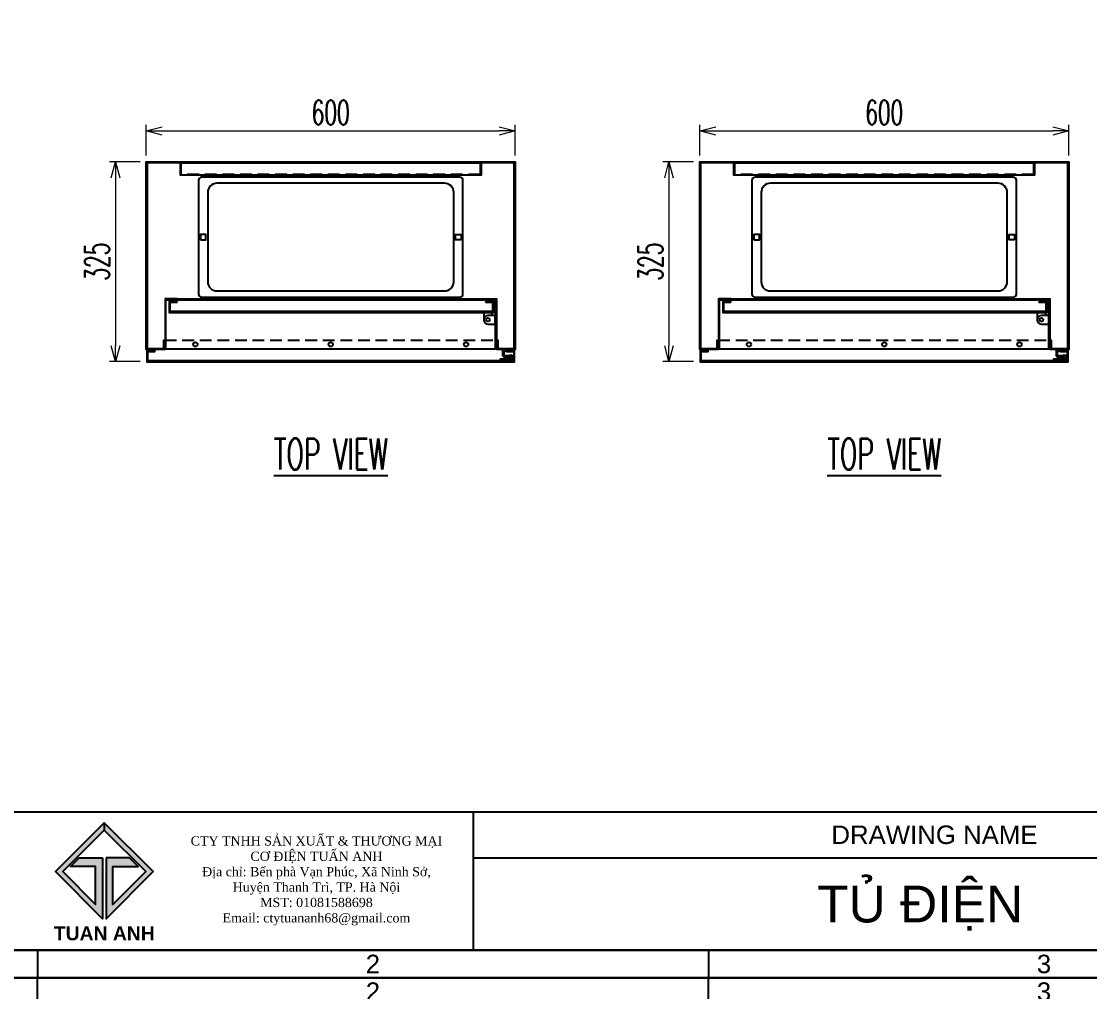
# Model space of a CAD drawing. Header units: millimetres. Extents: x 123558 to 149079, y -1073 to 14418.
# Drawn here: x 130015 to 131752, y 2054 to 3632 of the extents above; entities that cross this region are included whole.
import ezdxf
from ezdxf.enums import TextEntityAlignment as Align

# ---------------------------------------------------------------- set-up
doc = ezdxf.new("R2010")
doc.units = ezdxf.units.MM
doc.header["$LTSCALE"] = 3
doc.linetypes.add('ACAD_ISO04W100', pattern=[30, 24, -3, 0, -3])
doc.linetypes.add('HIDDEN', pattern=[9.525, 6.35, -3.175])
for name, color, linetype in [('@.TEXT', 7, 'Continuous'), ('@.VISIBLE', 7, 'Continuous'), ('centerline', 6, 'ACAD_ISO04W100'), ('dim', 7, 'Continuous'), ('equipments', 2, 'Continuous')]:
    doc.layers.add(name, color=color, linetype=linetype)
doc.styles.add('Ann_w01', font='romans.shx', dxfattribs={"width": 0.6, "bigfont": 'chineset.shx'})
doc.styles.add('Arial', font='arial.ttf')
doc.dimstyles.new('Dim 01_SC20', dxfattribs={"dimscale": 20, "dimtxt": 2, "dimasz": 1.3, "dimexe": 0.5, "dimexo": 0.5, "dimgap": 0.5, "dimtad": 1, "dimdec": 1, "dimzin": 12, "dimdsep": 46, "dimtxsty": 'Ann_w01', "dimblk": 'OPEN30', "dimcen": 1.5, "dimclrd": 6, "dimclre": 6, "dimclrt": 3, "dimadec": 1, "dimazin": 3, "dimtm": 1e-09, "dimtfac": 1, "dimtdec": 1, "dimtix": 1, "dimtmove": 0, "dimatfit": 3, "dimldrblk": 'OPEN30', "dimfxl": 1, "dimtolj": 1, "dimlwd": 20, "dimlwe": 20, "dimarcsym": 0})

# ---------------------------------------------------------------- blocks, each defined once
blk = doc.blocks.new('A$C4dbb82d6')
at = {"layer": '@.VISIBLE'}
h = blk.add_hatch(color=30, dxfattribs=at)
h.dxf.hatch_style = 1
h.paths.add_polyline_path([(0.214, 4.973), (3.625, 1.562), (3.625, 5.973), (1.922, 5.973), (1.297, 5.348), (3.125, 5.348), (3.125, 2.593), (0.745, 4.973), (3.75, 7.978), (3.75, 8.509)])
h = blk.add_hatch(color=150, dxfattribs=at)
h.dxf.hatch_style = 1
h.paths.add_polyline_path([(6.755, 4.973), (4.375, 2.593), (4.375, 5.348), (6.203, 5.348), (5.578, 5.973), (3.875, 5.973), (3.875, 1.562), (7.286, 4.973), (3.75, 8.509), (3.75, 7.978)])
at = {"layer": '@.VISIBLE', "color": 30}
blk.add_lwpolyline([(3.625, 5.973), (3.625, 1.562), (0.214, 4.973), (3.75, 8.509), (3.75, 7.978), (0.745, 4.973), (3.125, 2.593), (3.125, 5.348), (1.297, 5.348), (1.922, 5.973)], close=True, dxfattribs=at)
at = {"layer": '@.VISIBLE', "color": 150}
blk.add_lwpolyline([(3.875, 5.973), (3.875, 1.562), (7.286, 4.973), (3.75, 8.509), (3.75, 7.978), (6.755, 4.973), (4.375, 2.593), (4.375, 5.348), (6.203, 5.348), (5.578, 5.973)], close=True, dxfattribs=at)
at = {"layer": '@.VISIBLE', "color": 30, "insert": (3.75, 0.509), "char_height": 1, "attachment_point": 5, "style": 'Ann_w01'}
blk.add_mtext_dynamic_manual_height_columns('{\\fArial|b1|i0|c0|p34;\\W1;TUAN ANH}', width=7.5, gutter_width=49.599, heights=[0], dxfattribs=at)
blk = doc.blocks.new('KHUNG BAN VE (Made by Tung)')
at = {"layer": '@.VISIBLE', "color": 8}
for p, q in [((75.75, 207), (75.75, 210)), ((148.5, 207), (148.5, 210)), ((123, 18), (123, 3)), ((123, 13), (294, 13)), ((75.75, 3), (75.75, 0)), ((148.5, 3), (148.5, 0))]:
    blk.add_line(p, q, dxfattribs=at)
for points in [[(0, 0), (297, 0), (297, 210), (0, 210)], [(3, 3), (294, 3), (294, 207), (3, 207)], [(3, 18), (294, 18), (294, 3), (3, 3)]]:
    blk.add_lwpolyline(points, close=True, dxfattribs=at)
at = {"xscale": 1.5, "yscale": 1.5, "zscale": 1.5}
blk.add_blockref('A$C4dbb82d6', (77.375, 4.041), dxfattribs=at)
at = {"layer": '@.TEXT', "color": 1, "style": 'Arial'}
for s, p in [('2', (112.125, 208.5)), ('3', (184.875, 208.5)), ('2', (112.125, 1.5)), ('3', (184.875, 1.5))]:
    blk.add_text(s, height=2, dxfattribs=at).set_placement(p, align=Align.MIDDLE_CENTER)
at = {"layer": '@.TEXT', "color": 2, "style": 'Arial'}
blk.add_text('DRAWING NAME', height=2, dxfattribs=at).set_placement((173, 15.5), align=Align.MIDDLE_CENTER)
at = {"layer": '@.TEXT', "color": 1, "style": 'Arial'}
for tag, height, p in [('DESIGNER_NAME', 2, (38, 15.5)), ('PROJECT_CODE', 2, (258.5, 15.5)), ('SCALE', 2, (289, 15.5)), ('APPROVED_NAME', 2, (38, 10.5)), ('CUSTOMER_NAME', 2, (258.5, 10.5)), ('PAGE', 2, (289, 10.5)), ('DRAWING_NAME', 4, (173, 8)), ('TOTAL', 2, (289, 5.5))]:
    blk.add_attdef(tag, text='', height=height, dxfattribs=at).set_placement(p, align=Align.MIDDLE_CENTER)
at = {"layer": '@.VISIBLE', "color": 30, "insert": (106, 10.5), "char_height": 1, "attachment_point": 5, "style": 'Ann_w01'}
blk.add_mtext_dynamic_manual_height_columns('{\\fTimes New Roman|b0|i0|c0|p18;\\W1;CTY TNHH SẢN XUẤT & THƯƠNG MẠI CƠ ĐIỆN TUẤN ANH\\PĐịa chỉ: Bến phà Vạn Phúc, Xã Ninh Sở, Huyện Thanh Trì, TP. Hà Nội\\PMST: 01081588698\\PEmail: ctytuananh68@gmail.com}', width=28.70976, gutter_width=99.197, heights=[0], dxfattribs=at)
blk = doc.blocks.new('HL036-1 Top')
at = {"layer": 'centerline'}
blk.add_lwpolyline([(0, -3), (0, 0.5)], dxfattribs=at)
at = {"layer": 'equipments'}
blk.add_line((-1.6, -15.5), (1.4, -17.2), dxfattribs=at)
blk.add_lwpolyline([(0.8, -10.6), (-4.7, -15.5, -0.18395), (-5.4, -15.8), (-14, -15.8), (-14, -17.8), (-5.4, -17.8, 0.18395), (-3.4, -17), (2.1, -12.1, -3.283219), (1.5, -14.4), (-0.4, -15.1, 3.290044), (0.8, -10.6), (-5, -10.6, -0.414214), (-7.5, -8.1), (-7.5, -5, -0.414214), (-5, -2.5), (6.5, -2.5), (6.5, 0), (-8, 0, 0.414214), (-10, -2), (-10, -8.9, 0.268353), (-8.5, -11.5), (-3.5, -14.4)], format="xyb", dxfattribs=at)
for points in [[(-2.2, 0), (-2.2, -0.5), (-3.8, -2.5)], [(2.2, 0), (2.2, -0.5), (3.8, -2.5)], [(-14, -15.8), (-13.9, -15.8)], [(-13.5, -15.8), (-12.5, -15.8)], [(-4.2, -10.6), (-4.2, -14)], [(2.2, -0.5), (-2.2, -0.5)], [(-13.5, -17.8), (-12.5, -17.8)]]:
    blk.add_lwpolyline(points, dxfattribs=at)
at = {"layer": 'equipments', "color": 8}
blk.add_circle((3.5, -13.7), 2.1, dxfattribs=at)
blk = doc.blocks.new('A$Cf2d9ff10')
at = {"layer": 'centerline'}
for p, q in [((12.8, 19.8), (12.8, 17.8)), ((0, 7), (2, 7))]:
    blk.add_line(p, q, dxfattribs=at)
at = {"layer": 'equipments'}
for points in [[(19.8, 7), (19.8, 18.8), (5.8, 18.8), (5.8, 7)], [(5.8, 14), (1, 14), (1, 0), (12.8, 0)]]:
    blk.add_lwpolyline(points, dxfattribs=at)
blk.add_circle((12.8, 7), 3, dxfattribs=at)
blk.add_arc((12.8, 7), 7, 180, 0, dxfattribs=at)
blk = doc.blocks.new('_Open30')
at = {"color": 0, "linetype": 'ByBlock', "lineweight": -2}
for p, q in [((-1, 0.268), (0, 0)), ((0, 0), (-1, -0.268)), ((0, 0), (-1, 0))]:
    blk.add_line(p, q, dxfattribs=at)
blk = doc.blocks.new('*D289')
at = {"layer": '@.VISIBLE', "color": 6, "lineweight": 20, "transparency": 16777216}
for p, q in [((130207.8, 3403.4), (130157.8, 3403.4)), ((130167.8, 3377.4), (130167.8, 3104.4)), ((130207.8, 3078.4), (130157.8, 3078.4))]:
    blk.add_line(p, q, dxfattribs=at)
at = {"layer": 'Defpoints', "color": 0, "transparency": 16777216}
for p in [(130217.8, 3403.4), (130167.8, 3078.4), (130217.8, 3078.4)]:
    blk.add_point(p, dxfattribs=at)
at = {"layer": '@.VISIBLE', "color": 6, "lineweight": 20, "transparency": 16777216, "xscale": 26, "yscale": 26, "zscale": 26}
for p, rotation in [((130167.8, 3403.4), 90), ((130167.8, 3078.4), 270)]:
    blk.add_blockref('_Open30', p, dxfattribs=dict(at, rotation=rotation))
at = {"layer": '@.VISIBLE', "color": 3, "transparency": 16777216, "insert": (130137.8, 3240.9), "char_height": 40, "attachment_point": 5, "rotation": 90, "style": 'Ann_w01'}
blk.add_mtext('\\A1;325', dxfattribs=at)
blk = doc.blocks.new('*D290')
at = {"layer": '@.VISIBLE', "color": 6, "lineweight": 20, "transparency": 16777216}
for p, q in [((130217.8, 3413.4), (130217.8, 3463.4)), ((130817.8, 3413.4), (130817.8, 3463.4)), ((130243.8, 3453.4), (130791.8, 3453.4))]:
    blk.add_line(p, q, dxfattribs=at)
at = {"layer": 'Defpoints', "color": 0, "transparency": 16777216}
for p in [(130817.8, 3453.4), (130217.8, 3403.4), (130817.8, 3403.4)]:
    blk.add_point(p, dxfattribs=at)
at = {"layer": '@.VISIBLE', "color": 6, "lineweight": 20, "transparency": 16777216, "xscale": 26, "yscale": 26, "zscale": 26, "rotation": 180}
blk.add_blockref('_Open30', (130217.8, 3453.4), dxfattribs=at)
at = {"layer": '@.VISIBLE', "color": 6, "lineweight": 20, "transparency": 16777216, "xscale": 26, "yscale": 26, "zscale": 26}
blk.add_blockref('_Open30', (130817.8, 3453.4), dxfattribs=at)
at = {"layer": '@.VISIBLE', "color": 3, "transparency": 16777216, "insert": (130517.8, 3483.4), "char_height": 40, "attachment_point": 5, "style": 'Ann_w01'}
blk.add_mtext('\\A1;600', dxfattribs=at)
blk = doc.blocks.new('*D291')
at = {"layer": '@.VISIBLE', "color": 6, "lineweight": 20, "transparency": 16777216}
for p, q in [((131107.8, 3403.4), (131057.8, 3403.4)), ((131067.8, 3377.4), (131067.8, 3104.4)), ((131107.8, 3078.4), (131057.8, 3078.4))]:
    blk.add_line(p, q, dxfattribs=at)
at = {"layer": 'Defpoints', "color": 0, "transparency": 16777216}
for p in [(131117.8, 3403.4), (131067.8, 3078.4), (131117.8, 3078.4)]:
    blk.add_point(p, dxfattribs=at)
at = {"layer": '@.VISIBLE', "color": 6, "lineweight": 20, "transparency": 16777216, "xscale": 26, "yscale": 26, "zscale": 26}
for p, rotation in [((131067.8, 3403.4), 90), ((131067.8, 3078.4), 270)]:
    blk.add_blockref('_Open30', p, dxfattribs=dict(at, rotation=rotation))
at = {"layer": '@.VISIBLE', "color": 3, "transparency": 16777216, "insert": (131037.8, 3240.9), "char_height": 40, "attachment_point": 5, "rotation": 90, "style": 'Ann_w01'}
blk.add_mtext('\\A1;325', dxfattribs=at)
blk = doc.blocks.new('*D292')
at = {"layer": '@.VISIBLE', "color": 6, "lineweight": 20, "transparency": 16777216}
for p, q in [((131117.8, 3413.4), (131117.8, 3463.4)), ((131717.8, 3413.4), (131717.8, 3463.4)), ((131143.8, 3453.4), (131691.8, 3453.4))]:
    blk.add_line(p, q, dxfattribs=at)
at = {"layer": 'Defpoints', "color": 0, "transparency": 16777216}
for p in [(131717.8, 3453.4), (131117.8, 3403.4), (131717.8, 3403.4)]:
    blk.add_point(p, dxfattribs=at)
at = {"layer": '@.VISIBLE', "color": 6, "lineweight": 20, "transparency": 16777216, "xscale": 26, "yscale": 26, "zscale": 26, "rotation": 180}
blk.add_blockref('_Open30', (131117.8, 3453.4), dxfattribs=at)
at = {"layer": '@.VISIBLE', "color": 6, "lineweight": 20, "transparency": 16777216, "xscale": 26, "yscale": 26, "zscale": 26}
blk.add_blockref('_Open30', (131717.8, 3453.4), dxfattribs=at)
at = {"layer": '@.VISIBLE', "color": 3, "transparency": 16777216, "insert": (131417.8, 3483.4), "char_height": 40, "attachment_point": 5, "style": 'Ann_w01'}
blk.add_mtext('\\A1;600', dxfattribs=at)

msp = doc.modelspace()

# ---------------------------------------------------------------- linework, layer by layer
at = {"layer": '@.VISIBLE', "color": 6}
for p, q in [((130268.26, 3180.36), (130767.26, 3180.36)), ((131168.26, 3180.36), (131667.26, 3180.36)), ((130268.26, 3178.86), (130767.26, 3178.86)), ((131168.26, 3178.86), (131667.26, 3178.86)), ((130250.26, 3099.36), (130785.26, 3099.36)), ((131150.26, 3099.36), (131685.26, 3099.36))]:
    msp.add_line(p, q, dxfattribs=at)
at = {"layer": '@.VISIBLE', "color": 4}
for p, q in [((130268.26, 3176.36), (130268.26, 3174.86)), ((130769.26, 3176.36), (130769.26, 3174.86)), ((131168.26, 3176.36), (131168.26, 3174.86)), ((131669.26, 3176.36), (131669.26, 3174.86))]:
    msp.add_line(p, q, dxfattribs=at)
at = {"layer": '@.VISIBLE', "linetype": 'HIDDEN'}
for p, q in [((130247.76, 3113.36), (130787.76, 3113.36)), ((131147.76, 3113.36), (131687.76, 3113.36))]:
    msp.add_line(p, q, dxfattribs=at)
at = {"layer": '@.VISIBLE'}
for points in [[(130247.76, 3113.36), (130247.76, 3098.36), (130217.76, 3098.36), (130217.76, 3403.36), (130817.76, 3403.36), (130817.76, 3098.36), (130787.76, 3098.36), (130787.76, 3113.36), (130789.26, 3113.36), (130789.26, 3099.86), (130816.26, 3099.86), (130816.26, 3401.36), (130219.26, 3401.36), (130219.26, 3099.86), (130246.26, 3099.86), (130246.26, 3113.36)], [(131147.76, 3113.36), (131147.76, 3098.36), (131117.76, 3098.36), (131117.76, 3403.36), (131717.76, 3403.36), (131717.76, 3098.36), (131687.76, 3098.36), (131687.76, 3113.36), (131689.26, 3113.36), (131689.26, 3099.86), (131716.26, 3099.86), (131716.26, 3401.36), (131119.26, 3401.36), (131119.26, 3099.86), (131146.26, 3099.86), (131146.26, 3113.36)], [(130305.76, 3276.36), (130314.76, 3276.36), (130314.76, 3285.36), (130305.76, 3285.36)], [(130729.76, 3276.36), (130720.76, 3276.36), (130720.76, 3285.36), (130729.76, 3285.36)], [(131205.76, 3276.36), (131214.76, 3276.36), (131214.76, 3285.36), (131205.76, 3285.36)], [(131629.76, 3276.36), (131620.76, 3276.36), (131620.76, 3285.36), (131629.76, 3285.36)]]:
    msp.add_lwpolyline(points, close=True, dxfattribs=at)
at = {"layer": '@.VISIBLE', "color": 151}
for points in [[(130762.26, 3401.36), (130762.26, 3381.36), (130273.26, 3381.36), (130273.26, 3401.36)], [(131662.26, 3401.36), (131662.26, 3381.36), (131173.26, 3381.36), (131173.26, 3401.36)]]:
    msp.add_lwpolyline(points, close=True, dxfattribs=at)
at = {"layer": '@.VISIBLE', "color": 151, "linetype": 'HIDDEN'}
for points in [[(130760.76, 3401.36), (130760.76, 3382.86), (130274.76, 3382.86), (130274.76, 3401.36)], [(131660.76, 3401.36), (131660.76, 3382.86), (131174.76, 3382.86), (131174.76, 3401.36)]]:
    msp.add_lwpolyline(points, dxfattribs=at)
at = {"layer": '@.VISIBLE'}
for points in [[(130307.76, 3183.36), (130727.76, 3183.36, 0.4142136), (130732.76, 3188.36), (130732.76, 3373.36, 0.4142136), (130727.76, 3378.36), (130307.76, 3378.36, 0.4142136), (130302.76, 3373.36), (130302.76, 3188.36, 0.4142136)], [(131207.76, 3183.36), (131627.76, 3183.36, 0.4142136), (131632.76, 3188.36), (131632.76, 3373.36, 0.4142136), (131627.76, 3378.36), (131207.76, 3378.36, 0.4142136), (131202.76, 3373.36), (131202.76, 3188.36, 0.4142136)], [(130332.76, 3193.36), (130702.76, 3193.36, 0.4142136), (130717.76, 3208.36), (130717.76, 3353.36, 0.4142136), (130702.76, 3368.36), (130332.76, 3368.36, 0.4142136), (130317.76, 3353.36), (130317.76, 3208.36, 0.4142136)], [(131232.76, 3193.36), (131602.76, 3193.36, 0.4142136), (131617.76, 3208.36), (131617.76, 3353.36, 0.4142136), (131602.76, 3368.36), (131232.76, 3368.36, 0.4142136), (131217.76, 3353.36), (131217.76, 3208.36, 0.4142136)]]:
    msp.add_lwpolyline(points, format="xyb", close=True, dxfattribs=at)
at = {"layer": '@.VISIBLE', "color": 6}
for points in [[(130249.76, 3099.36), (130249.76, 3178.86), (130268.26, 3178.86), (130268.26, 3180.36), (130248.26, 3180.36), (130248.26, 3099.36)], [(130785.76, 3099.36), (130785.76, 3178.86), (130767.26, 3178.86), (130767.26, 3180.36), (130787.26, 3180.36), (130787.26, 3099.36)], [(131149.76, 3099.36), (131149.76, 3178.86), (131168.26, 3178.86), (131168.26, 3180.36), (131148.26, 3180.36), (131148.26, 3099.36)], [(131685.76, 3099.36), (131685.76, 3178.86), (131667.26, 3178.86), (131667.26, 3180.36), (131687.26, 3180.36), (131687.26, 3099.36)]]:
    msp.add_lwpolyline(points, close=True, dxfattribs=at)
at = {"layer": '@.VISIBLE', "color": 4}
for points in [[(130268.26, 3176.36), (130255.26, 3176.36), (130255.26, 3158.36), (130782.26, 3158.36), (130782.26, 3176.36), (130769.26, 3176.36)], [(130769.26, 3174.86), (130780.76, 3174.86), (130780.76, 3159.86), (130256.76, 3159.86), (130256.76, 3174.86), (130268.26, 3174.86)], [(131168.26, 3176.36), (131155.26, 3176.36), (131155.26, 3158.36), (131682.26, 3158.36), (131682.26, 3176.36), (131669.26, 3176.36)], [(131669.26, 3174.86), (131680.76, 3174.86), (131680.76, 3159.86), (131156.76, 3159.86), (131156.76, 3174.86), (131168.26, 3174.86)], [(130803.79, 3096.36), (130803.76, 3094.86), (130815.26, 3094.86), (130815.26, 3079.86), (130220.26, 3079.86), (130220.26, 3094.86), (130231.76, 3094.86), (130231.76, 3096.36), (130218.76, 3096.36), (130218.76, 3078.36), (130816.76, 3078.36), (130816.76, 3096.36), (130803.76, 3096.36)], [(131703.79, 3096.36), (131703.76, 3094.86), (131715.26, 3094.86), (131715.26, 3079.86), (131120.26, 3079.86), (131120.26, 3094.86), (131131.76, 3094.86), (131131.76, 3096.36), (131118.76, 3096.36), (131118.76, 3078.36), (131716.76, 3078.36), (131716.76, 3096.36), (131703.76, 3096.36)]]:
    msp.add_lwpolyline(points, dxfattribs=at)
at = {"layer": '@.VISIBLE', "color": 6}
for centre in [(130297.76, 3106.36), (130517.76, 3106.36), (130737.76, 3106.36), (131197.76, 3106.36), (131417.76, 3106.36), (131637.76, 3106.36)]:
    msp.add_circle(centre, 3.5, dxfattribs=at)

# ---------------------------------------------------------------- block references
for p in [(130807.16, 3098.36), (131707.16, 3098.36)]:
    msp.add_blockref('HL036-1 Top', p)
at = {"layer": '@.VISIBLE'}
ref = msp.add_blockref('KHUNG BAN VE (Made by Tung)', (128904.5, 2076.89), dxfattribs=dict(at, xscale=15, yscale=15, zscale=15))
ref.add_attrib('DRAWING_NAME', 'TỦ ĐIỆN  ', dxfattribs={"layer": '@.TEXT', "color": 1, "height": 60, "style": 'Arial'}).set_placement((131499.5, 2196.89), align=Align.MIDDLE_CENTER)
at = {"layer": '@.VISIBLE', "rotation": 270}
for p in [(130766.46, 3159.36), (131666.46, 3159.36)]:
    msp.add_blockref('A$Cf2d9ff10', p, dxfattribs=at)
at = {"layer": '@.VISIBLE', "xscale": 15, "yscale": 15, "zscale": 15}
msp.add_blockref('KHUNG BAN VE (Made by Tung)', (128904.5, -1073.11), dxfattribs=at)

# ---------------------------------------------------------------- texts
at = {"layer": 'dim', "color": 2, "char_height": 50, "attachment_point": 5, "style": 'Ann_w01'}
for insert in [(130517.76, 2928.36), (131417.76, 2928.36)]:
    msp.add_mtext('\\A1;{\\LTOP VIEW}', dxfattribs=dict(at, insert=insert))

# ---------------------------------------------------------------- dimensions: what is measured, and where the dimension line sits
at = {"layer": '@.VISIBLE'}
for base, p1, p2, picture, middle in [((130817.76, 3453.36), (130217.76, 3403.36), (130817.76, 3403.36), '*D290', (130517.76, 3483.36)), ((131717.76, 3453.36), (131117.76, 3403.36), (131717.76, 3403.36), '*D292', (131417.76, 3483.36))]:
    dim = msp.add_linear_dim(base=base, p1=p1, p2=p2, dimstyle='Dim 01_SC20', dxfattribs=at)
    dim.commit()
    dim.dimension.update_dxf_attribs({"geometry": picture, "text_midpoint": middle})
for base, p1, p2, picture, middle in [((130167.76, 3078.36), (130217.76, 3403.36), (130217.76, 3078.36), '*D289', (130137.76, 3240.86)), ((131067.76, 3078.36), (131117.76, 3403.36), (131117.76, 3078.36), '*D291', (131037.76, 3240.86))]:
    dim = msp.add_linear_dim(base=base, p1=p1, p2=p2, angle=90, dimstyle='Dim 01_SC20', dxfattribs=at)
    dim.commit()
    dim.dimension.update_dxf_attribs({"geometry": picture, "text_midpoint": middle})

doc.saveas('drawing.dxf')
